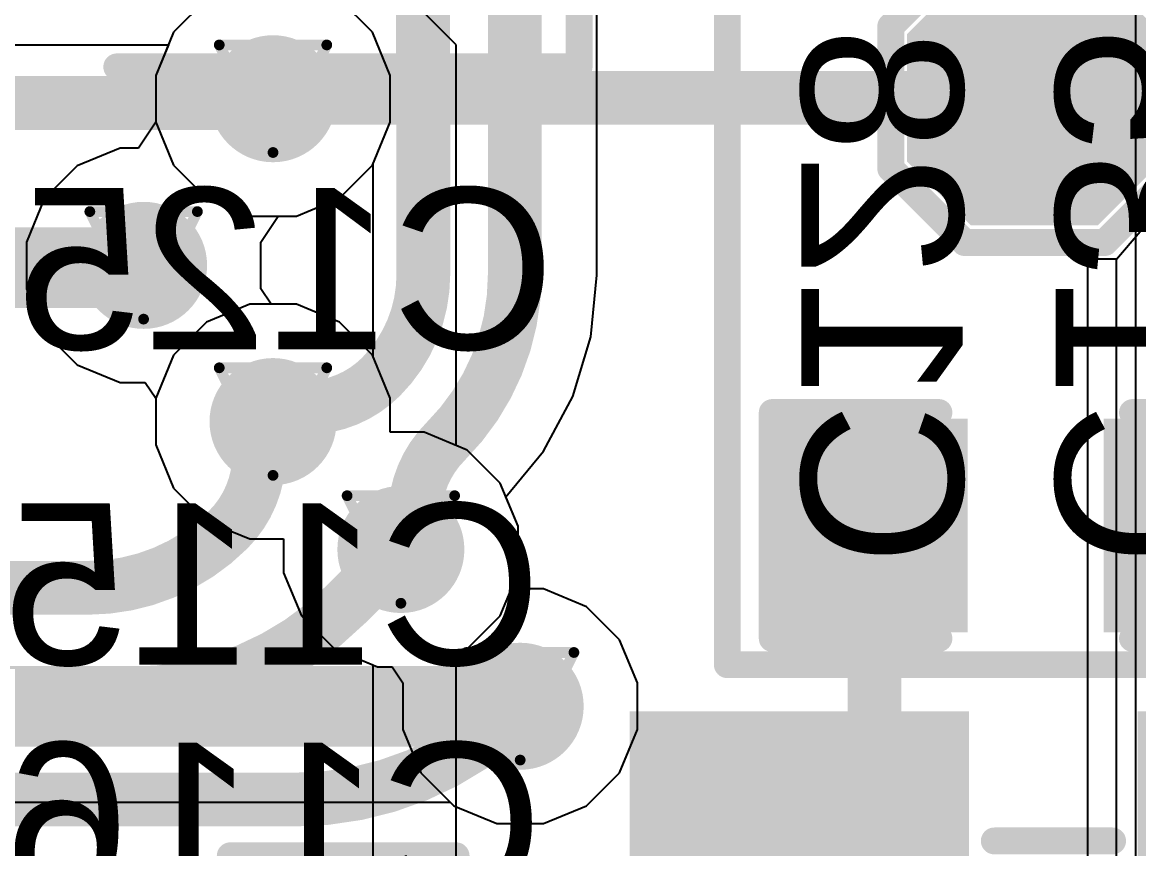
# Model space of a CAD drawing. Header units: inches. Extents: x 0 to 12.2, y 0 to 7.
# Drawn here: x 3.0464 to 3.2541, y 1.5427 to 1.6964 of the extents above; entities that cross this region are included whole.
import ezdxf

# ---------------------------------------------------------------- set-up
doc = ezdxf.new("R2010")
doc.units = ezdxf.units.IN
doc.header["$MEASUREMENT"] = 0
for name, color, linetype in [('Bottom Layer', 5, 'Continuous'), ('Bottom Overlay', 54, 'Continuous'), ('Drill Drawing', 1, 'Continuous'), ('Layer 1', 16, 'Continuous'), ('Layer 2', 76, 'Continuous'), ('Top Layer', 1, 'Continuous'), ('Top Overlay', 2, 'Continuous'), ('Top Paste', 8, 'Continuous'), ('Top Solder', 216, 'Continuous'), ('Via Holes', 16, 'Continuous')]:
    doc.layers.add(name, color=color, linetype=linetype)
doc.styles.add('Arial', font='', dxfattribs={"height": 0.2})
doc.styles.get('Arial').set_extended_font_data('Arial')

# ---------------------------------------------------------------- blocks, each defined once
blk = doc.blocks.new('SMD5032_4P_12')
at = {"layer": 'Top Layer'}
blk.add_hatch(color=1, dxfattribs=at).paths.add_polyline_path([(0.04134, 0.0748), (0.12008, 0.0748), (0.12008, 0.01968), (0.04134, 0.01968)])
at = {"layer": 'Top Paste'}
blk.add_hatch(color=8, dxfattribs=at).paths.add_polyline_path([(0.04134, 0.0748), (0.12008, 0.0748), (0.12008, 0.01968), (0.04134, 0.01968)])
at = {"layer": 'Top Solder'}
for points in [[(0.03734, 0.0788), (0.12408, 0.0788), (0.12408, 0.01568), (0.03734, 0.01568)], [(0.03734, -0.01568), (0.12408, -0.01568), (0.12408, -0.0788), (0.03734, -0.0788)]]:
    blk.add_hatch(color=216, dxfattribs=at).paths.add_polyline_path(points)
at = {"layer": 'Top Overlay'}
blk.add_lwpolyline([(0.1, 0.011, 0.005, 0.005, 0), (0.1, -0.011, 0.005, 0.005, 0)], format="xyseb", dxfattribs=at)
for points in [[(0.09875, 0.011, 0.0025, 0.0025, 1), (0.10125, 0.011, 0.0025, 0.0025, 1)], [(0.09875, -0.011, 0.0025, 0.0025, 1), (0.10125, -0.011, 0.0025, 0.0025, 1)]]:
    blk.add_lwpolyline(points, format="xyseb", close=True, dxfattribs=at)
blk = doc.blocks.new('T____________0_5___32')
at = {"layer": 'Top Layer'}
blk.add_hatch(color=1, dxfattribs=at).paths.add_polyline_path([(0.00984, 0.01969), (-0.00984, 0.01969), (-0.01969, 0.00984), (-0.01969, -0.00984), (-0.00984, -0.01969), (0.00984, -0.01969), (0.01969, -0.00984), (0.01969, 0.00984)])
at = {"layer": 'Top Paste'}
blk.add_hatch(color=8, dxfattribs=at).paths.add_polyline_path([(0.00984, 0.01969), (-0.00984, 0.01969), (-0.01969, 0.00984), (-0.01969, -0.00984), (-0.00984, -0.01969), (0.00984, -0.01969), (0.01969, -0.00984), (0.01969, 0.00984)])
at = {"layer": 'Top Solder'}
blk.add_hatch(color=216, dxfattribs=at).paths.add_polyline_path([(0.01184, 0.02369), (-0.01184, 0.02369), (-0.02369, 0.01184), (-0.02369, -0.01184), (-0.01184, -0.02369), (0.01184, -0.02369), (0.02369, -0.01184), (0.02369, 0.01184)])
at = {"layer": 'Top Overlay'}
for points in [[(-0.02684, 0.01312, 0.005, 0.005, 0), (-0.01321, 0.02675, 0.005, 0.005, 0)], [(0.01325, 0.02675, 0.005, 0.005, 0), (-0.01321, 0.02675, 0.005, 0.005, 0)], [(0.02692, 0.01308, 0.005, 0.005, 0), (0.01325, 0.02675, 0.005, 0.005, 0)], [(-0.02684, -0.01316, 0.005, 0.005, 0), (-0.02684, 0.01312, 0.005, 0.005, 0)], [(0.02692, -0.01299, 0.005, 0.005, 0), (0.02692, 0.01308, 0.005, 0.005, 0)], [(-0.01328, -0.02672, 0.005, 0.005, 0), (-0.02684, -0.01316, 0.005, 0.005, 0)], [(0.01318, -0.02672, 0.005, 0.005, 0), (0.02692, -0.01299, 0.005, 0.005, 0)], [(0.01318, -0.02672, 0.005, 0.005, 0), (-0.01328, -0.02672, 0.005, 0.005, 0)]]:
    blk.add_lwpolyline(points, format="xyseb", dxfattribs=at)
for points in [[(-0.01446, 0.02675, 0.0025, 0.0025, 1), (-0.01196, 0.02675, 0.0025, 0.0025, 1)], [(-0.01446, 0.02675, 0.0025, 0.0025, 1), (-0.01196, 0.02675, 0.0025, 0.0025, 1)], [(0.012, 0.02675, 0.0025, 0.0025, 1), (0.0145, 0.02675, 0.0025, 0.0025, 1)], [(0.012, 0.02675, 0.0025, 0.0025, 1), (0.0145, 0.02675, 0.0025, 0.0025, 1)], [(-0.02809, 0.01312, 0.0025, 0.0025, 1), (-0.02559, 0.01312, 0.0025, 0.0025, 1)], [(-0.02809, 0.01312, 0.0025, 0.0025, 1), (-0.02559, 0.01312, 0.0025, 0.0025, 1)], [(0.02567, 0.01308, 0.0025, 0.0025, 1), (0.02817, 0.01308, 0.0025, 0.0025, 1)], [(0.02567, 0.01308, 0.0025, 0.0025, 1), (0.02817, 0.01308, 0.0025, 0.0025, 1)], [(-0.02809, -0.01316, 0.0025, 0.0025, 1), (-0.02559, -0.01316, 0.0025, 0.0025, 1)], [(-0.02809, -0.01316, 0.0025, 0.0025, 1), (-0.02559, -0.01316, 0.0025, 0.0025, 1)], [(0.02567, -0.01299, 0.0025, 0.0025, 1), (0.02817, -0.01299, 0.0025, 0.0025, 1)], [(0.02567, -0.01299, 0.0025, 0.0025, 1), (0.02817, -0.01299, 0.0025, 0.0025, 1)], [(-0.01453, -0.02672, 0.0025, 0.0025, 1), (-0.01203, -0.02672, 0.0025, 0.0025, 1)], [(-0.01453, -0.02672, 0.0025, 0.0025, 1), (-0.01203, -0.02672, 0.0025, 0.0025, 1)], [(0.01193, -0.02672, 0.0025, 0.0025, 1), (0.01443, -0.02672, 0.0025, 0.0025, 1)], [(0.01193, -0.02672, 0.0025, 0.0025, 1), (0.01443, -0.02672, 0.0025, 0.0025, 1)]]:
    blk.add_lwpolyline(points, format="xyseb", close=True, dxfattribs=at)
blk = doc.blocks.new('R___0603_71')
at = {"layer": 'Top Layer'}
for points in [[(-0.015, 0.0175), (-0.015, -0.0175), (-0.045, -0.0175), (-0.045, 0.0175)], [(0.045, 0.0175), (0.045, -0.0175), (0.015, -0.0175), (0.015, 0.0175)]]:
    blk.add_hatch(color=1, dxfattribs=at).paths.add_polyline_path(points)
at = {"layer": 'Top Paste'}
for points in [[(-0.015, 0.0175), (-0.015, -0.0175), (-0.045, -0.0175), (-0.045, 0.0175)], [(0.045, 0.0175), (0.045, -0.0175), (0.015, -0.0175), (0.015, 0.0175)]]:
    blk.add_hatch(color=8, dxfattribs=at).paths.add_polyline_path(points)
at = {"layer": 'Top Solder'}
for points in [[(-0.011, 0.0215), (-0.011, -0.0215), (-0.049, -0.0215), (-0.049, 0.0215)], [(0.049, 0.0215), (0.049, -0.0215), (0.011, -0.0215), (0.011, 0.0215)]]:
    blk.add_hatch(color=216, dxfattribs=at).paths.add_polyline_path(points)
at = {"layer": 'Top Overlay'}
for points in [[(0.048, 0.021, 0.005, 0.005, 0), (-0.048, 0.021, 0.005, 0.005, 0)], [(-0.048, 0.021, 0.005, 0.005, 0), (-0.048, -0.021, 0.005, 0.005, 0)], [(0.048, 0.021, 0.005, 0.005, 0), (0.048, -0.021, 0.005, 0.005, 0)], [(0.048, -0.021, 0.005, 0.005, 0), (-0.048, -0.021, 0.005, 0.005, 0)]]:
    blk.add_lwpolyline(points, format="xyseb", dxfattribs=at)
for points in [[(-0.04925, 0.021, 0.0025, 0.0025, 1), (-0.04675, 0.021, 0.0025, 0.0025, 1)], [(-0.04925, 0.021, 0.0025, 0.0025, 1), (-0.04675, 0.021, 0.0025, 0.0025, 1)], [(0.04675, 0.021, 0.0025, 0.0025, 1), (0.04925, 0.021, 0.0025, 0.0025, 1)], [(0.04675, 0.021, 0.0025, 0.0025, 1), (0.04925, 0.021, 0.0025, 0.0025, 1)], [(-0.04925, -0.021, 0.0025, 0.0025, 1), (-0.04675, -0.021, 0.0025, 0.0025, 1)], [(-0.04925, -0.021, 0.0025, 0.0025, 1), (-0.04675, -0.021, 0.0025, 0.0025, 1)], [(0.04675, -0.021, 0.0025, 0.0025, 1), (0.04925, -0.021, 0.0025, 0.0025, 1)], [(0.04675, -0.021, 0.0025, 0.0025, 1), (0.04925, -0.021, 0.0025, 0.0025, 1)]]:
    blk.add_lwpolyline(points, format="xyseb", close=True, dxfattribs=at)
blk = doc.blocks.new('C___0603_246')
at = {"layer": 'Top Layer'}
for points in [[(-0.015, 0.0175), (-0.015, -0.0175), (-0.045, -0.0175), (-0.045, 0.0175)], [(0.045, 0.0175), (0.045, -0.0175), (0.015, -0.0175), (0.015, 0.0175)]]:
    blk.add_hatch(color=1, dxfattribs=at).paths.add_polyline_path(points)
at = {"layer": 'Top Paste'}
for points in [[(-0.015, 0.0175), (-0.015, -0.0175), (-0.045, -0.0175), (-0.045, 0.0175)], [(0.045, 0.0175), (0.045, -0.0175), (0.015, -0.0175), (0.015, 0.0175)]]:
    blk.add_hatch(color=8, dxfattribs=at).paths.add_polyline_path(points)
at = {"layer": 'Top Solder'}
for points in [[(-0.01264, 0.01986), (-0.01264, -0.01986), (-0.04736, -0.01986), (-0.04736, 0.01986)], [(0.04736, 0.01986), (0.04736, -0.01986), (0.01264, -0.01986), (0.01264, 0.01986)]]:
    blk.add_hatch(color=216, dxfattribs=at).paths.add_polyline_path(points)
at = {"layer": 'Top Overlay'}
for points in [[(-0.018, 0.021, 0.005, 0.005, 0), (-0.049, 0.021, 0.005, 0.005, 0)], [(-0.049, 0.021, 0.005, 0.005, 0), (-0.049, -0.021, 0.005, 0.005, 0)], [(0.049, 0.021, 0.005, 0.005, 0), (0.018, 0.021, 0.005, 0.005, 0)], [(0.049, 0.021, 0.005, 0.005, 0), (0.049, -0.021, 0.005, 0.005, 0)], [(-0.018, -0.021, 0.005, 0.005, 0), (-0.049, -0.021, 0.005, 0.005, 0)], [(0.049, -0.021, 0.005, 0.005, 0), (0.018, -0.021, 0.005, 0.005, 0)]]:
    blk.add_lwpolyline(points, format="xyseb", dxfattribs=at)
for points in [[(-0.05025, 0.021, 0.0025, 0.0025, 1), (-0.04775, 0.021, 0.0025, 0.0025, 1)], [(-0.05025, 0.021, 0.0025, 0.0025, 1), (-0.04775, 0.021, 0.0025, 0.0025, 1)], [(-0.01925, 0.021, 0.0025, 0.0025, 1), (-0.01675, 0.021, 0.0025, 0.0025, 1)], [(0.01675, 0.021, 0.0025, 0.0025, 1), (0.01925, 0.021, 0.0025, 0.0025, 1)], [(0.04775, 0.021, 0.0025, 0.0025, 1), (0.05025, 0.021, 0.0025, 0.0025, 1)], [(0.04775, 0.021, 0.0025, 0.0025, 1), (0.05025, 0.021, 0.0025, 0.0025, 1)], [(-0.05025, -0.021, 0.0025, 0.0025, 1), (-0.04775, -0.021, 0.0025, 0.0025, 1)], [(-0.05025, -0.021, 0.0025, 0.0025, 1), (-0.04775, -0.021, 0.0025, 0.0025, 1)], [(-0.01925, -0.021, 0.0025, 0.0025, 1), (-0.01675, -0.021, 0.0025, 0.0025, 1)], [(0.01675, -0.021, 0.0025, 0.0025, 1), (0.01925, -0.021, 0.0025, 0.0025, 1)], [(0.04775, -0.021, 0.0025, 0.0025, 1), (0.05025, -0.021, 0.0025, 0.0025, 1)], [(0.04775, -0.021, 0.0025, 0.0025, 1), (0.05025, -0.021, 0.0025, 0.0025, 1)]]:
    blk.add_lwpolyline(points, format="xyseb", close=True, dxfattribs=at)

msp = doc.modelspace()

# ---------------------------------------------------------------- hatches: boundary and pattern name
at = {"layer": 'Bottom Layer'}
h = msp.add_hatch(color=5, dxfattribs=at)
edge = h.paths.add_edge_path()
edge.add_arc((3.09307, 1.68215), 0.01181, 0, 360)
h = msp.add_hatch(color=5, dxfattribs=at)
edge = h.paths.add_edge_path()
edge.add_arc((3.069, 1.65117), 0.01181, 0, 360)
h = msp.add_hatch(color=5, dxfattribs=at)
edge = h.paths.add_edge_path()
edge.add_arc((3.09307, 1.62212), 0.01181, 0, 360)
h = msp.add_hatch(color=5, dxfattribs=at)
edge = h.paths.add_edge_path()
edge.add_arc((3.11685, 1.59834), 0.01181, 0, 360)
h = msp.add_hatch(color=5, dxfattribs=at)
edge = h.paths.add_edge_path()
edge.add_arc((3.13904, 1.56919), 0.01181, 0, 360)
at = {"layer": 'Layer 1'}
h = msp.add_hatch(color=16, dxfattribs=at)
edge = h.paths.add_edge_path()
edge.add_arc((3.09307, 1.68215), 0.01181, 0, 360)
h = msp.add_hatch(color=16, dxfattribs=at)
edge = h.paths.add_edge_path()
edge.add_arc((3.069, 1.65117), 0.01181, 0, 360)
h = msp.add_hatch(color=16, dxfattribs=at)
edge = h.paths.add_edge_path()
edge.add_arc((3.09307, 1.62212), 0.01181, 0, 360)
h = msp.add_hatch(color=16, dxfattribs=at)
edge = h.paths.add_edge_path()
edge.add_arc((3.11685, 1.59834), 0.01181, 0, 360)
h = msp.add_hatch(color=16, dxfattribs=at)
edge = h.paths.add_edge_path()
edge.add_arc((3.13904, 1.56919), 0.01181, 0, 360)
at = {"layer": 'Layer 2'}
h = msp.add_hatch(color=76, dxfattribs=at)
edge = h.paths.add_edge_path()
edge.add_arc((3.09307, 1.68215), 0.01181, 0, 360)
h = msp.add_hatch(color=76, dxfattribs=at)
edge = h.paths.add_edge_path()
edge.add_arc((3.069, 1.65117), 0.01181, 0, 360)
h = msp.add_hatch(color=76, dxfattribs=at)
edge = h.paths.add_edge_path()
edge.add_arc((3.09307, 1.62212), 0.01181, 0, 360)
h = msp.add_hatch(color=76, dxfattribs=at)
edge = h.paths.add_edge_path()
edge.add_arc((3.11685, 1.59834), 0.01181, 0, 360)
h = msp.add_hatch(color=76, dxfattribs=at)
edge = h.paths.add_edge_path()
edge.add_arc((3.13904, 1.56919), 0.01181, 0, 360)
at = {"layer": 'Top Layer'}
h = msp.add_hatch(color=1, dxfattribs=at)
edge = h.paths.add_edge_path()
edge.add_arc((3.09307, 1.68215), 0.01181, 0, 360)
h = msp.add_hatch(color=1, dxfattribs=at)
edge = h.paths.add_edge_path()
edge.add_arc((3.069, 1.65117), 0.01181, 0, 360)
h = msp.add_hatch(color=1, dxfattribs=at)
edge = h.paths.add_edge_path()
edge.add_arc((3.09307, 1.62212), 0.01181, 0, 360)
h = msp.add_hatch(color=1, dxfattribs=at)
edge = h.paths.add_edge_path()
edge.add_arc((3.11685, 1.59834), 0.01181, 0, 360)
h = msp.add_hatch(color=1, dxfattribs=at)
edge = h.paths.add_edge_path()
edge.add_arc((3.13904, 1.56919), 0.01181, 0, 360)
at = {"layer": 'Via Holes'}
h = msp.add_hatch(color=7, dxfattribs=at)
edge = h.paths.add_edge_path()
edge.add_arc((3.09307, 1.68215), 0.00591, 0, 360)
h = msp.add_hatch(color=7, dxfattribs=at)
edge = h.paths.add_edge_path()
edge.add_arc((3.069, 1.65117), 0.00591, 0, 360)
h = msp.add_hatch(color=7, dxfattribs=at)
edge = h.paths.add_edge_path()
edge.add_arc((3.09307, 1.62212), 0.00591, 0, 360)
h = msp.add_hatch(color=7, dxfattribs=at)
edge = h.paths.add_edge_path()
edge.add_arc((3.11685, 1.59834), 0.00591, 0, 360)
h = msp.add_hatch(color=7, dxfattribs=at)
edge = h.paths.add_edge_path()
edge.add_arc((3.13904, 1.56919), 0.00591, 0, 360)

# ---------------------------------------------------------------- linework, layer by layer
at = {"layer": 'Bottom Layer'}
for p, q in [((3.15332, 1.64944), (3.15332, 1.71536)), ((3.15218, 1.63791), (3.1533, 1.64935)), ((3.1533, 1.64935), (3.15332, 1.64944)), ((3.14881, 1.62681), (3.15218, 1.63791)), ((3.14335, 1.61659), (3.14881, 1.62681)), ((3.1364, 1.60813), (3.14335, 1.61659)), ((3.13866, 1.60268), (3.1364, 1.60813)), ((3.13866, 1.59401), (3.13866, 1.60268)), ((3.14067, 1.591), (3.13866, 1.59401)), ((3.14338, 1.591), (3.14067, 1.591)), ((3.15139, 1.58768), (3.14338, 1.591)), ((3.15753, 1.58154), (3.15139, 1.58768)), ((3.16085, 1.57352), (3.15753, 1.58154)), ((3.16085, 1.56485), (3.16085, 1.57352)), ((3.15753, 1.55683), (3.16085, 1.56485)), ((3.15139, 1.55069), (3.15753, 1.55683)), ((3.03009, 1.55134), (3.12604, 1.55134)), ((3.12604, 1.55134), (3.12668, 1.55069)), ((3.12668, 1.55069), (3.1347, 1.54737)), ((3.14338, 1.54737), (3.15139, 1.55069)), ((3.1347, 1.54737), (3.14338, 1.54737))]:
    msp.add_line(p, q, dxfattribs=at)
for points in [[(3.12096, 1.68417, 0.01, 0.01, 0), (3.12096, 1.76728, 0.01, 0.01, 0)], [(3.13803, 1.64944, 0.01, 0.01, 0), (3.13803, 1.71536, 0.01, 0.01, 0)], [(3.12096, 1.68416, 0.01, 0.01, 0), (3.12096, 1.68417, 0.01, 0.01, 0)], [(3.121, 1.68297, 0.01, 0.01, -0.017588), (3.12096, 1.68416, 0.01, 0.01, 0)], [(2.93102, 1.68135, 0.01, 0.01, 0), (3.09227, 1.68135, 0.01, 0.01, 0)], [(3.09307, 1.68215, 0.01, 0.01, -0.414214), (3.09227, 1.68135, 0.01, 0.01, 0)], [(3.121, 1.68297, 0.01, 0.01, -0.017988), (3.12103, 1.68225, 0.01, 0.01, 0)], [(3.12103, 1.64948, 0.01, 0.01, 0), (3.12103, 1.68225, 0.01, 0.01, 0)], [(3.01161, 1.65072, 0.015, 0.015, 0), (3.06855, 1.65072, 0.015, 0.015, 0)], [(3.06855, 1.65072, 0.015, 0.015, 0), (3.069, 1.65117, 0.015, 0.015, 0)], [(3.12103, 1.64948, 0.01, 0.01, -0.198912), (3.11314, 1.63043, 0.01, 0.01, 0)], [(3.13803, 1.64944, 0.01, 0.01, -0.198912), (3.12519, 1.61844, 0.01, 0.01, 0)], [(3.11314, 1.63043, 0.01, 0.01, -0.198912), (3.09936, 1.62472, 0.01, 0.01, 0)], [(3.09307, 1.62212, 0.01, 0.01, -0.198912), (3.09936, 1.62472, 0.01, 0.01, 0)], [(3.11945, 1.60464, 0.01, 0.01, -0.198912), (3.12516, 1.61841, 0.01, 0.01, 0)], [(3.12516, 1.61841, 0.01, 0.01, 0), (3.12519, 1.61844, 0.01, 0.01, 0)], [(3.11945, 1.60464, 0.01, 0.01, -0.198912), (3.11685, 1.59834, 0.01, 0.01, 0)], [(3.01237, 1.56919, 0.015, 0.015, 0), (3.13904, 1.56919, 0.015, 0.015, 0)]]:
    msp.add_lwpolyline(points, format="xyseb", dxfattribs=at)
for points in [[(3.11846, 1.68417, 0.005, 0.005, 1), (3.12346, 1.68417, 0.005, 0.005, 1)], [(3.11846, 1.68417, 0.005, 0.005, 1), (3.12346, 1.68417, 0.005, 0.005, 1)], [(3.11846, 1.68416, 0.005, 0.005, 1), (3.12346, 1.68416, 0.005, 0.005, 1)], [(3.11846, 1.68416, 0.005, 0.005, 1), (3.12346, 1.68416, 0.005, 0.005, 1)], [(3.08977, 1.68135, 0.005, 0.005, 1), (3.09477, 1.68135, 0.005, 0.005, 1)], [(3.08977, 1.68135, 0.005, 0.005, 1), (3.09477, 1.68135, 0.005, 0.005, 1)], [(3.09057, 1.68215, 0.005, 0.005, 1), (3.09557, 1.68215, 0.005, 0.005, 1)], [(3.1185, 1.68297, 0.005, 0.005, 1), (3.1235, 1.68297, 0.005, 0.005, 1)], [(3.1185, 1.68297, 0.005, 0.005, 1), (3.1235, 1.68297, 0.005, 0.005, 1)], [(3.11853, 1.68225, 0.005, 0.005, 1), (3.12353, 1.68225, 0.005, 0.005, 1)], [(3.11853, 1.68225, 0.005, 0.005, 1), (3.12353, 1.68225, 0.005, 0.005, 1)], [(3.0648, 1.65072, 0.0075, 0.0075, 1), (3.0723, 1.65072, 0.0075, 0.0075, 1)], [(3.0648, 1.65072, 0.0075, 0.0075, 1), (3.0723, 1.65072, 0.0075, 0.0075, 1)], [(3.06525, 1.65117, 0.0075, 0.0075, 1), (3.07275, 1.65117, 0.0075, 0.0075, 1)], [(3.11853, 1.64948, 0.005, 0.005, 1), (3.12353, 1.64948, 0.005, 0.005, 1)], [(3.11853, 1.64948, 0.005, 0.005, 1), (3.12353, 1.64948, 0.005, 0.005, 1)], [(3.13553, 1.64944, 0.005, 0.005, 1), (3.14053, 1.64944, 0.005, 0.005, 1)], [(3.13553, 1.64944, 0.005, 0.005, 1), (3.14053, 1.64944, 0.005, 0.005, 1)], [(3.11064, 1.63043, 0.005, 0.005, 1), (3.11564, 1.63043, 0.005, 0.005, 1)], [(3.11064, 1.63043, 0.005, 0.005, 1), (3.11564, 1.63043, 0.005, 0.005, 1)], [(3.09686, 1.62472, 0.005, 0.005, 1), (3.10186, 1.62472, 0.005, 0.005, 1)], [(3.09686, 1.62472, 0.005, 0.005, 1), (3.10186, 1.62472, 0.005, 0.005, 1)], [(3.09057, 1.62212, 0.005, 0.005, 1), (3.09557, 1.62212, 0.005, 0.005, 1)], [(3.12266, 1.61841, 0.005, 0.005, 1), (3.12766, 1.61841, 0.005, 0.005, 1)], [(3.12266, 1.61841, 0.005, 0.005, 1), (3.12766, 1.61841, 0.005, 0.005, 1)], [(3.12269, 1.61844, 0.005, 0.005, 1), (3.12769, 1.61844, 0.005, 0.005, 1)], [(3.12269, 1.61844, 0.005, 0.005, 1), (3.12769, 1.61844, 0.005, 0.005, 1)], [(3.11695, 1.60464, 0.005, 0.005, 1), (3.12195, 1.60464, 0.005, 0.005, 1)], [(3.11695, 1.60464, 0.005, 0.005, 1), (3.12195, 1.60464, 0.005, 0.005, 1)], [(3.11435, 1.59834, 0.005, 0.005, 1), (3.11935, 1.59834, 0.005, 0.005, 1)], [(3.13529, 1.56919, 0.0075, 0.0075, 1), (3.14279, 1.56919, 0.0075, 0.0075, 1)]]:
    msp.add_lwpolyline(points, format="xyseb", close=True, dxfattribs=at)
at = {"layer": 'Bottom Overlay'}
for points in [[(3.17757, 1.57692, 0.005, 0.005, 0), (3.17757, 1.71059, 0.005, 0.005, 0)], [(3.17757, 1.57692, 0.005, 0.005, 0), (3.28213, 1.57692, 0.005, 0.005, 0)]]:
    msp.add_lwpolyline(points, format="xyseb", dxfattribs=at)
msp.add_lwpolyline([(3.17632, 1.57692, 0.0025, 0.0025, 1), (3.17882, 1.57692, 0.0025, 0.0025, 1)], format="xyseb", close=True, dxfattribs=at)
msp.add_lwpolyline([(3.17632, 1.57692, 0.0025, 0.0025, 1), (3.17882, 1.57692, 0.0025, 0.0025, 1)], format="xyseb", close=True, dxfattribs=at)
at = {"layer": 'Drill Drawing'}
for points in [[(3.08307, 1.69215, 0.002, 0.002, 0), (3.10307, 1.69215, 0.002, 0.002, 0)], [(3.08307, 1.69215, 0.002, 0.002, 0), (3.09307, 1.67215, 0.002, 0.002, 0)], [(3.09307, 1.67215, 0.002, 0.002, 0), (3.10307, 1.69215, 0.002, 0.002, 0)], [(3.059, 1.66117, 0.002, 0.002, 0), (3.079, 1.66117, 0.002, 0.002, 0)], [(3.059, 1.66117, 0.002, 0.002, 0), (3.069, 1.64117, 0.002, 0.002, 0)], [(3.069, 1.64117, 0.002, 0.002, 0), (3.079, 1.66117, 0.002, 0.002, 0)], [(3.08307, 1.63212, 0.002, 0.002, 0), (3.10307, 1.63212, 0.002, 0.002, 0)], [(3.08307, 1.63212, 0.002, 0.002, 0), (3.09307, 1.61212, 0.002, 0.002, 0)], [(3.09307, 1.61212, 0.002, 0.002, 0), (3.10307, 1.63212, 0.002, 0.002, 0)], [(3.10685, 1.60834, 0.002, 0.002, 0), (3.12685, 1.60834, 0.002, 0.002, 0)], [(3.10685, 1.60834, 0.002, 0.002, 0), (3.11685, 1.58834, 0.002, 0.002, 0)], [(3.11685, 1.58834, 0.002, 0.002, 0), (3.12685, 1.60834, 0.002, 0.002, 0)], [(3.12904, 1.57919, 0.002, 0.002, 0), (3.14904, 1.57919, 0.002, 0.002, 0)], [(3.12904, 1.57919, 0.002, 0.002, 0), (3.13904, 1.55919, 0.002, 0.002, 0)], [(3.13904, 1.55919, 0.002, 0.002, 0), (3.14904, 1.57919, 0.002, 0.002, 0)]]:
    msp.add_lwpolyline(points, format="xyseb", dxfattribs=at)
for points in [[(3.08257, 1.69215, 0.001, 0.001, 1), (3.08357, 1.69215, 0.001, 0.001, 1)], [(3.08257, 1.69215, 0.001, 0.001, 1), (3.08357, 1.69215, 0.001, 0.001, 1)], [(3.10257, 1.69215, 0.001, 0.001, 1), (3.10357, 1.69215, 0.001, 0.001, 1)], [(3.10257, 1.69215, 0.001, 0.001, 1), (3.10357, 1.69215, 0.001, 0.001, 1)], [(3.09257, 1.67215, 0.001, 0.001, 1), (3.09357, 1.67215, 0.001, 0.001, 1)], [(3.09257, 1.67215, 0.001, 0.001, 1), (3.09357, 1.67215, 0.001, 0.001, 1)], [(3.0585, 1.66117, 0.001, 0.001, 1), (3.0595, 1.66117, 0.001, 0.001, 1)], [(3.0585, 1.66117, 0.001, 0.001, 1), (3.0595, 1.66117, 0.001, 0.001, 1)], [(3.0785, 1.66117, 0.001, 0.001, 1), (3.0795, 1.66117, 0.001, 0.001, 1)], [(3.0785, 1.66117, 0.001, 0.001, 1), (3.0795, 1.66117, 0.001, 0.001, 1)], [(3.0685, 1.64117, 0.001, 0.001, 1), (3.0695, 1.64117, 0.001, 0.001, 1)], [(3.0685, 1.64117, 0.001, 0.001, 1), (3.0695, 1.64117, 0.001, 0.001, 1)], [(3.08257, 1.63212, 0.001, 0.001, 1), (3.08357, 1.63212, 0.001, 0.001, 1)], [(3.08257, 1.63212, 0.001, 0.001, 1), (3.08357, 1.63212, 0.001, 0.001, 1)], [(3.10257, 1.63212, 0.001, 0.001, 1), (3.10357, 1.63212, 0.001, 0.001, 1)], [(3.10257, 1.63212, 0.001, 0.001, 1), (3.10357, 1.63212, 0.001, 0.001, 1)], [(3.09257, 1.61212, 0.001, 0.001, 1), (3.09357, 1.61212, 0.001, 0.001, 1)], [(3.09257, 1.61212, 0.001, 0.001, 1), (3.09357, 1.61212, 0.001, 0.001, 1)], [(3.10635, 1.60834, 0.001, 0.001, 1), (3.10735, 1.60834, 0.001, 0.001, 1)], [(3.10635, 1.60834, 0.001, 0.001, 1), (3.10735, 1.60834, 0.001, 0.001, 1)], [(3.12635, 1.60834, 0.001, 0.001, 1), (3.12735, 1.60834, 0.001, 0.001, 1)], [(3.12635, 1.60834, 0.001, 0.001, 1), (3.12735, 1.60834, 0.001, 0.001, 1)], [(3.11635, 1.58834, 0.001, 0.001, 1), (3.11735, 1.58834, 0.001, 0.001, 1)], [(3.11635, 1.58834, 0.001, 0.001, 1), (3.11735, 1.58834, 0.001, 0.001, 1)], [(3.12854, 1.57919, 0.001, 0.001, 1), (3.12954, 1.57919, 0.001, 0.001, 1)], [(3.12854, 1.57919, 0.001, 0.001, 1), (3.12954, 1.57919, 0.001, 0.001, 1)], [(3.14854, 1.57919, 0.001, 0.001, 1), (3.14954, 1.57919, 0.001, 0.001, 1)], [(3.14854, 1.57919, 0.001, 0.001, 1), (3.14954, 1.57919, 0.001, 0.001, 1)], [(3.13854, 1.55919, 0.001, 0.001, 1), (3.13954, 1.55919, 0.001, 0.001, 1)], [(3.13854, 1.55919, 0.001, 0.001, 1), (3.13954, 1.55919, 0.001, 0.001, 1)]]:
    msp.add_lwpolyline(points, format="xyseb", close=True, dxfattribs=at)
at = {"layer": 'Layer 1'}
for p, q in [((3.08072, 1.70064), (3.07458, 1.6945)), ((3.11156, 1.6945), (3.10543, 1.70064)), ((3.07458, 1.6945), (3.07126, 1.68649)), ((3.11488, 1.68649), (3.11156, 1.6945)), ((3.07126, 1.68649), (3.07126, 1.67781)), ((3.11488, 1.67781), (3.11488, 1.68649)), ((3.07126, 1.67781), (3.06803, 1.67298)), ((3.11156, 1.66979), (3.11488, 1.67781)), ((3.06466, 1.67298), (3.05665, 1.66966)), ((3.06803, 1.67298), (3.06466, 1.67298)), ((3.05665, 1.66966), (3.05051, 1.66352)), ((3.10543, 1.66366), (3.11156, 1.66979)), ((3.05051, 1.66352), (3.04719, 1.65551)), ((3.09741, 1.66034), (3.10543, 1.66366)), ((3.09081, 1.65551), (3.09404, 1.66034)), ((3.09404, 1.66034), (3.09741, 1.66034)), ((3.04719, 1.65551), (3.04719, 1.64683)), ((3.09081, 1.64683), (3.09081, 1.65551)), ((3.04719, 1.64683), (3.05051, 1.63881)), ((3.09275, 1.64393), (3.09081, 1.64683)), ((3.09741, 1.64393), (3.09275, 1.64393)), ((3.10543, 1.64061), (3.09741, 1.64393)), ((3.11156, 1.63447), (3.10543, 1.64061)), ((3.05051, 1.63881), (3.05665, 1.63268)), ((3.11488, 1.62646), (3.11156, 1.63447)), ((3.05665, 1.63268), (3.06466, 1.62936)), ((3.06466, 1.62936), (3.06932, 1.62936)), ((3.06932, 1.62936), (3.07126, 1.62646)), ((3.07126, 1.62646), (3.07126, 1.61778)), ((3.11488, 1.62015), (3.11488, 1.62646)), ((3.12118, 1.62015), (3.11488, 1.62015)), ((3.1292, 1.61683), (3.12118, 1.62015)), ((3.07126, 1.61778), (3.07458, 1.60976)), ((3.13534, 1.6107), (3.1292, 1.61683)), ((3.07458, 1.60976), (3.08072, 1.60363)), ((3.13866, 1.60268), (3.13534, 1.6107)), ((3.08072, 1.60363), (3.08873, 1.60031)), ((3.13866, 1.59401), (3.13866, 1.60268)), ((3.08873, 1.60031), (3.09503, 1.60031)), ((3.09503, 1.60031), (3.09503, 1.59401)), ((3.09503, 1.59401), (3.09836, 1.58599)), ((3.14067, 1.591), (3.13866, 1.59401)), ((3.14338, 1.591), (3.14067, 1.591)), ((3.15139, 1.58768), (3.14338, 1.591)), ((3.15753, 1.58154), (3.15139, 1.58768)), ((3.09836, 1.58599), (3.10449, 1.57985)), ((3.16085, 1.57352), (3.15753, 1.58154)), ((3.10449, 1.57985), (3.11251, 1.57653)), ((3.11251, 1.57653), (3.11522, 1.57653)), ((3.11522, 1.57653), (3.11723, 1.57352)), ((3.11723, 1.57352), (3.11723, 1.56485)), ((3.16085, 1.56485), (3.16085, 1.57352)), ((3.11723, 1.56485), (3.12055, 1.55683)), ((3.15753, 1.55683), (3.16085, 1.56485)), ((3.12055, 1.55683), (3.12668, 1.55069)), ((3.15139, 1.55069), (3.15753, 1.55683)), ((3.12668, 1.55069), (3.1347, 1.54737)), ((3.14338, 1.54737), (3.15139, 1.55069)), ((3.1347, 1.54737), (3.14338, 1.54737))]:
    msp.add_line(p, q, dxfattribs=at)
at = {"layer": 'Layer 2'}
for p, q in [((3.2535, 1.90533), (3.2535, 1.2535)), ((3.12712, 1.6922), (3.11155, 1.70778)), ((3.04002, 1.6922), (3.07363, 1.6922)), ((3.07363, 1.6922), (3.07126, 1.68649)), ((3.12712, 1.6177), (3.12712, 1.6922)), ((3.07126, 1.68649), (3.07126, 1.67781)), ((3.07126, 1.67781), (3.07458, 1.66979)), ((3.07458, 1.66979), (3.08072, 1.66366)), ((3.10543, 1.66366), (3.11156, 1.66979)), ((3.11156, 1.66979), (3.11164, 1.66997)), ((3.11164, 1.66997), (3.11164, 1.6343)), ((3.08072, 1.66366), (3.08873, 1.66034)), ((3.09741, 1.66034), (3.10543, 1.66366)), ((3.08873, 1.66034), (3.09741, 1.66034)), ((3.08873, 1.64393), (3.08072, 1.64061)), ((3.09741, 1.64393), (3.08873, 1.64393)), ((3.10543, 1.64061), (3.09741, 1.64393)), ((3.08072, 1.64061), (3.07458, 1.63447)), ((3.11156, 1.63447), (3.10543, 1.64061)), ((3.07458, 1.63447), (3.07126, 1.62646)), ((3.11164, 1.6343), (3.11156, 1.63447)), ((3.07126, 1.62646), (3.07126, 1.61778)), ((3.07126, 1.61778), (3.07458, 1.60976)), ((3.1292, 1.61683), (3.12712, 1.6177)), ((3.13534, 1.6107), (3.1292, 1.61683)), ((3.07458, 1.60976), (3.08072, 1.60363)), ((3.13866, 1.60268), (3.13534, 1.6107)), ((3.08072, 1.60363), (3.08873, 1.60031)), ((3.13866, 1.59401), (3.13866, 1.60268)), ((3.08873, 1.60031), (3.09503, 1.60031)), ((3.09503, 1.60031), (3.09503, 1.59401)), ((3.09503, 1.59401), (3.09836, 1.58599)), ((3.13534, 1.58599), (3.13866, 1.59401)), ((3.09836, 1.58599), (3.10449, 1.57985)), ((3.1292, 1.57985), (3.13534, 1.58599)), ((3.10449, 1.57985), (3.11164, 1.57689)), ((3.12712, 1.57899), (3.1292, 1.57985)), ((3.12712, 1.49339), (3.12712, 1.57899)), ((3.11164, 1.57689), (3.11164, 1.49954))]:
    msp.add_line(p, q, dxfattribs=at)
at = {"layer": 'Top Layer'}
for p, q in [((3.24992, 1.65233), (3.25437, 1.65749)), ((3.24453, 1.65233), (3.24453, 1.46054)), ((3.24992, 1.65233), (3.24453, 1.65233)), ((3.24992, 1.46054), (3.24992, 1.65233)), ((3.24992, 1.46355), (3.24992, 1.65233))]:
    msp.add_line(p, q, dxfattribs=at)
for points in [[(3.09307, 1.68233, 0.01, 0.01, 0), (3.23468, 1.68233, 0.01, 0.01, 0)], [(3.01111, 1.65026, 0.01, 0.01, 0), (3.0681, 1.65026, 0.01, 0.01, 0)], [(3.0681, 1.65026, 0.01, 0.01, 0), (3.069, 1.65117, 0.01, 0.01, 0)], [(3.09047, 1.61583, 0.01, 0.01, -0.198912), (3.09307, 1.62212, 0.01, 0.01, 0)], [(3.09047, 1.61583, 0.01, 0.01, -0.198912), (3.08476, 1.60205, 0.01, 0.01, 0)], [(3.08476, 1.60205, 0.01, 0.01, -0.198912), (3.05858, 1.59121, 0.01, 0.01, 0)], [(3.20492, 1.5388, 0.01, 0.01, 0), (3.20492, 1.6028, 0.01, 0.01, 0)], [(3.1067, 1.5882, 0.01, 0.01, 0), (3.11685, 1.59834, 0.01, 0.01, 0)], [(3.01111, 1.59121, 0.01, 0.01, 0), (3.05858, 1.59121, 0.01, 0.01, 0)], [(3.1067, 1.5882, 0.01, 0.01, -0.198912), (3.06644, 1.57152, 0.01, 0.01, 0)], [(3.01111, 1.57152, 0.01, 0.01, 0), (3.06644, 1.57152, 0.01, 0.01, 0)], [(3.13898, 1.56913, 0.01, 0.01, -0.198557), (3.09716, 1.55184, 0.01, 0.01, 0)], [(3.13904, 1.56919, 0.01, 0.01, -0.000341), (3.13898, 1.56913, 0.01, 0.01, 0)], [(3.01111, 1.55184, 0.01, 0.01, 0), (3.09716, 1.55184, 0.01, 0.01, 0)]]:
    msp.add_lwpolyline(points, format="xyseb", dxfattribs=at)
for points in [[(3.09057, 1.68233, 0.005, 0.005, 1), (3.09557, 1.68233, 0.005, 0.005, 1)], [(3.23218, 1.68233, 0.005, 0.005, 1), (3.23718, 1.68233, 0.005, 0.005, 1)], [(3.0656, 1.65026, 0.005, 0.005, 1), (3.0706, 1.65026, 0.005, 0.005, 1)], [(3.0656, 1.65026, 0.005, 0.005, 1), (3.0706, 1.65026, 0.005, 0.005, 1)], [(3.0665, 1.65117, 0.005, 0.005, 1), (3.0715, 1.65117, 0.005, 0.005, 1)], [(3.09057, 1.62212, 0.005, 0.005, 1), (3.09557, 1.62212, 0.005, 0.005, 1)], [(3.08797, 1.61583, 0.005, 0.005, 1), (3.09297, 1.61583, 0.005, 0.005, 1)], [(3.08797, 1.61583, 0.005, 0.005, 1), (3.09297, 1.61583, 0.005, 0.005, 1)], [(3.08226, 1.60205, 0.005, 0.005, 1), (3.08726, 1.60205, 0.005, 0.005, 1)], [(3.08226, 1.60205, 0.005, 0.005, 1), (3.08726, 1.60205, 0.005, 0.005, 1)], [(3.20242, 1.6028, 0.005, 0.005, 1), (3.20742, 1.6028, 0.005, 0.005, 1)], [(3.11435, 1.59834, 0.005, 0.005, 1), (3.11935, 1.59834, 0.005, 0.005, 1)], [(3.05608, 1.59121, 0.005, 0.005, 1), (3.06108, 1.59121, 0.005, 0.005, 1)], [(3.05608, 1.59121, 0.005, 0.005, 1), (3.06108, 1.59121, 0.005, 0.005, 1)], [(3.1042, 1.5882, 0.005, 0.005, 1), (3.1092, 1.5882, 0.005, 0.005, 1)], [(3.1042, 1.5882, 0.005, 0.005, 1), (3.1092, 1.5882, 0.005, 0.005, 1)], [(3.06394, 1.57152, 0.005, 0.005, 1), (3.06894, 1.57152, 0.005, 0.005, 1)], [(3.06394, 1.57152, 0.005, 0.005, 1), (3.06894, 1.57152, 0.005, 0.005, 1)], [(3.13648, 1.56913, 0.005, 0.005, 1), (3.14148, 1.56913, 0.005, 0.005, 1)], [(3.13648, 1.56913, 0.005, 0.005, 1), (3.14148, 1.56913, 0.005, 0.005, 1)], [(3.13654, 1.56919, 0.005, 0.005, 1), (3.14154, 1.56919, 0.005, 0.005, 1)], [(3.09466, 1.55184, 0.005, 0.005, 1), (3.09966, 1.55184, 0.005, 0.005, 1)], [(3.09466, 1.55184, 0.005, 0.005, 1), (3.09966, 1.55184, 0.005, 0.005, 1)], [(3.20242, 1.5388, 0.005, 0.005, 1), (3.20742, 1.5388, 0.005, 0.005, 1)]]:
    msp.add_lwpolyline(points, format="xyseb", close=True, dxfattribs=at)
at = {"layer": 'Top Overlay'}
for points in [[(3.15, 1.68807, 0.005, 0.005, 0), (3.15, 1.88863, 0.005, 0.005, 0)], [(3.06401, 1.68807, 0.005, 0.005, 0), (3.15, 1.68807, 0.005, 0.005, 0)]]:
    msp.add_lwpolyline(points, format="xyseb", dxfattribs=at)
for points in [[(3.06276, 1.68807, 0.0025, 0.0025, 1), (3.06526, 1.68807, 0.0025, 0.0025, 1)], [(3.14875, 1.68807, 0.0025, 0.0025, 1), (3.15125, 1.68807, 0.0025, 0.0025, 1)], [(3.14875, 1.68807, 0.0025, 0.0025, 1), (3.15125, 1.68807, 0.0025, 0.0025, 1)]]:
    msp.add_lwpolyline(points, format="xyseb", close=True, dxfattribs=at)

# ---------------------------------------------------------------- block references
for name, p, rotation in [('T____________0_5___32', (3.23468, 1.68233), 270), ('C___0603_246', (3.23492, 1.6028), 180), ('SMD5032_4P_12', (3.23822, 1.44415), 90), ('R___0603_71', (3.10612, 1.49339), 90)]:
    msp.add_blockref(name, p, dxfattribs=dict(rotation=rotation))

# ---------------------------------------------------------------- texts
at = {"layer": 'Bottom Overlay', "style": 'Arial', "text_generation_flag": 2}
for s, p in [('C128', (3.19136, 1.59528)), ('C135', (3.23865, 1.59528))]:
    msp.add_text(s, height=0.03, rotation=270, dxfattribs=at).set_placement(p)
for s, p in [('C125', (3.14555, 1.63557)), ('C115', (3.14306, 1.57692)), ('C116', (3.14334, 1.53241))]:
    msp.add_text(s, height=0.03, dxfattribs=at).set_placement(p)

doc.saveas('drawing.dxf')
